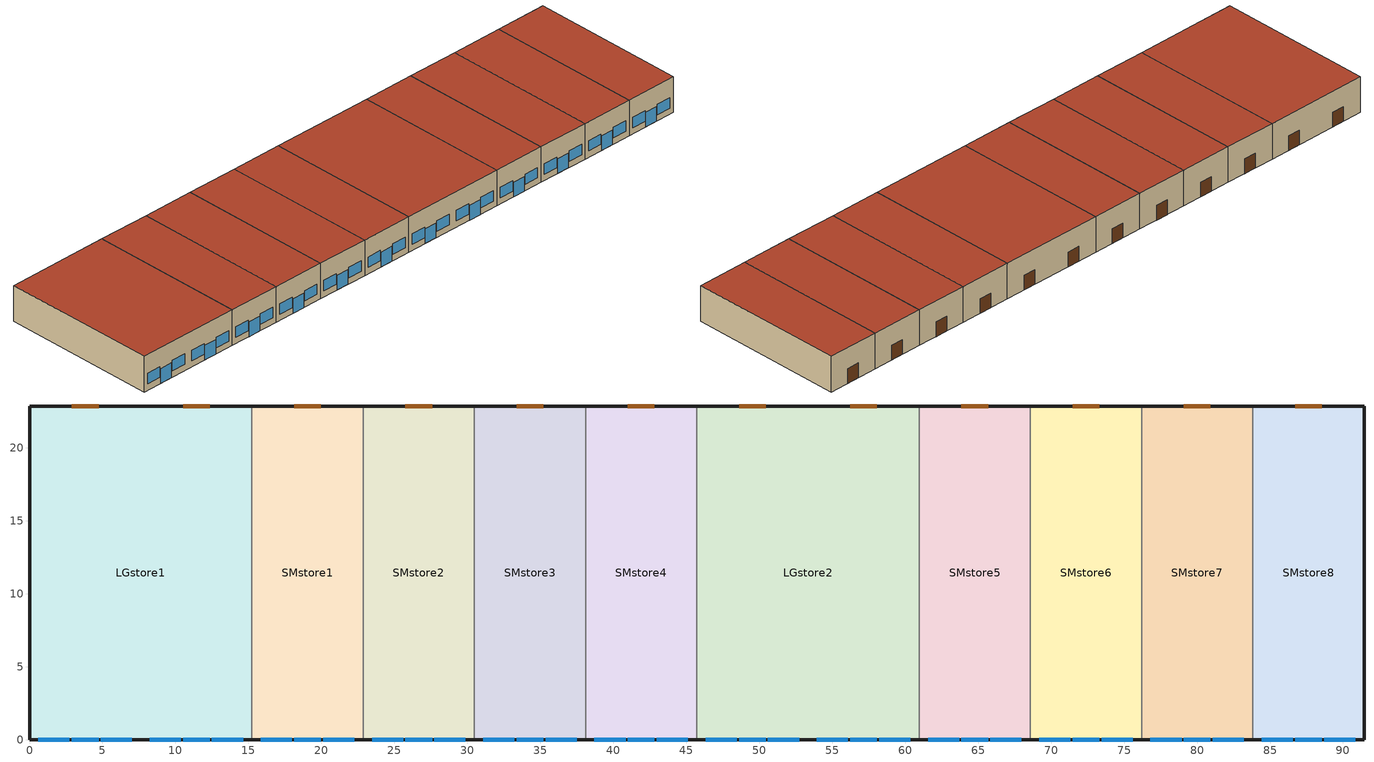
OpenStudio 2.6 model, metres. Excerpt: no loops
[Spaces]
SMstore2
 floor ground: 30.48,22.86 30.48,0 22.86,0 22.86,22.86 z0
 wall outside: 22.86,0 30.48,0 / 30.48,22.86 22.86,22.86 z0:5.18
 wall to SMstore3: 30.48,0 30.48,22.86 z0:5.18
 wall to SMstore1: 22.86,22.86 22.86,0 z0:5.18
 window: 23.47,0 25.6,0 / 27.74,0 29.87,0 z0.91:2.43; 25.76,0 27.58,0 z0:2.13
 door: 27.58,22.86 25.76,22.86 z0:2.13
 roof outside: 30.48,0 30.48,22.86 22.86,22.86 22.86,0 z5.18
SMstore7
 floor ground: 83.82,22.86 83.82,0 76.2,0 76.2,22.86 z0
 wall outside: 76.2,0 83.82,0 / 83.82,22.86 76.2,22.86 z0:5.18
 wall to SMstore6: 76.2,22.86 76.2,0 z0:5.18
 wall to SMstore8: 83.82,0 83.82,22.86 z0:5.18
 window: 81.08,0 83.21,0 / 76.81,0 78.94,0 z0.91:2.43; 79.1,0 80.92,0 z0:2.13
 door: 80.92,22.86 79.1,22.86 z0:2.13
 roof outside: 83.82,0 83.82,22.86 76.2,22.86 76.2,0 z5.18
SMstore3
 floor ground: 38.1,22.86 38.1,0 30.48,0 30.48,22.86 z0
 wall outside: 30.48,0 38.1,0 / 38.1,22.86 30.48,22.86 z0:5.18
 wall to SMstore4: 38.1,0 38.1,22.86 z0:5.18
 window: 31.09,0 33.22,0 / 35.36,0 37.49,0 z0.91:2.43; 33.38,0 35.2,0 z0:2.13
 door: 35.2,22.86 33.38,22.86 z0:2.13
 roof outside: 38.1,0 38.1,22.86 30.48,22.86 30.48,0 z5.18
SMstore1
 floor ground: 22.86,22.86 22.86,0 15.24,0 15.24,22.86 z0
 wall outside: 15.24,0 22.86,0 / 22.86,22.86 15.24,22.86 z0:5.18
 wall to LGstore1: 15.24,22.86 15.24,0 z0:5.18
 window: 15.85,0 17.98,0 / 20.12,0 22.25,0 z0.91:2.43; 18.14,0 19.97,0 z0:2.13
 door: 19.97,22.86 18.14,22.86 z0:2.13
 roof outside: 22.86,0 22.86,22.86 15.24,22.86 15.24,0 z5.18
LGstore2
 floor ground: 60.96,22.86 60.96,0 45.72,0 45.72,22.86 z0
 wall outside: 45.72,0 60.96,0 / 60.96,22.86 45.72,22.86 z0:5.18
 wall to SMstore5: 60.96,0 60.96,22.86 z0:5.18
 wall to SMstore4: 45.72,22.86 45.72,0 z0:5.18
 window: 48.62,0 50.44,0 / 56.24,0 58.06,0 z0:2.13; 46.33,0 48.46,0 / 58.22,0 60.35,0 / 53.95,0 56.08,0 / 50.6,0 52.73,0 z0.91:2.43
 door: 50.44,22.86 48.62,22.86 / 58.06,22.86 56.24,22.86 z0:2.13
 roof outside: 60.96,0 60.96,22.86 45.72,22.86 45.72,0 z5.18
SMstore8
 floor ground: 91.44,22.86 91.44,0 83.82,0 83.82,22.86 z0
 wall outside: 83.82,0 91.44,0 91.44,22.86 83.82,22.86 z0:5.18
 window: 86.72,0 88.54,0 z0:2.13; 84.43,0 86.56,0 / 88.7,0 90.83,0 z0.91:2.43
 door: 88.54,22.86 86.72,22.86 z0:2.13
 roof outside: 91.44,0 91.44,22.86 83.82,22.86 83.82,0 z5.18
SMstore5
 floor ground: 68.58,22.86 68.58,0 60.96,0 60.96,22.86 z0
 wall outside: 60.96,0 68.58,0 / 68.58,22.86 60.96,22.86 z0:5.18
 wall to SMstore6: 68.58,0 68.58,22.86 z0:5.18
 window: 61.57,0 63.7,0 / 65.84,0 67.97,0 z0.91:2.43; 63.86,0 65.68,0 z0:2.13
 door: 65.68,22.86 63.86,22.86 z0:2.13
 roof outside: 68.58,0 68.58,22.86 60.96,22.86 60.96,0 z5.18
SMstore4
 floor ground: 45.72,22.86 45.72,0 38.1,0 38.1,22.86 z0
 wall outside: 38.1,0 45.72,0 / 45.72,22.86 38.1,22.86 z0:5.18
 window: 41,0 42.82,0 z0:2.13; 38.71,0 40.84,0 / 42.98,0 45.11,0 z0.91:2.43
 door: 42.82,22.86 41,22.86 z0:2.13
 roof outside: 45.72,0 45.72,22.86 38.1,22.86 38.1,0 z5.18
SMstore6
 floor ground: 76.2,22.86 76.2,0 68.58,0 68.58,22.86 z0
 wall outside: 68.58,0 76.2,0 / 76.2,22.86 68.58,22.86 z0:5.18
 window: 73.46,0 75.59,0 / 69.19,0 71.32,0 z0.91:2.43; 71.48,0 73.3,0 z0:2.13
 door: 73.3,22.86 71.48,22.86 z0:2.13
 roof outside: 76.2,0 76.2,22.86 68.58,22.86 68.58,0 z5.18
LGstore1
 floor ground: 15.24,22.86 15.24,0 0,0 0,22.86 z0
 wall outside: 15.24,22.86 0,22.86 0,0 15.24,0 z0:5.18
 window: 8.23,0 10.36,0 / 0.61,0 2.74,0 / 4.88,0 7.01,0 / 12.5,0 14.63,0 z0.91:2.43; 10.52,0 12.35,0 / 2.9,0 4.73,0 z0:2.13
 door: 4.73,22.86 2.9,22.86 / 12.35,22.86 10.52,22.86 z0:2.13
 roof outside: 15.24,0 15.24,22.86 0,22.86 0,0 z5.18
[ClimateZones]
Climate Zone Institution Name 1=ASHRAE; Climate Zone Document Name 1=ANSI/ASHRAE Standard 169; Climate Zone Document Year 1=2006; Climate Zone Value 1=5A; Climate Zone Institution Name 2=CEC; Climate Zone Document Name 2=California Climate Zone Descriptions; Climate Zone Document Year 2=1995
[Building]
-RetailStripmall-ASHRAE 169-2006-5A created: 2018-07-10 14:14:17 -0400: Default Construction Set=90.1-2004 - StMall - ASHRAE 169-2006-5A; Standards Number of Stories=1; Standards Number of Above Ground Stories=1; Standards Building Type=RetailStripmall
[Site]
Chicago Ohare Intl Ap_IL_USA: Latitude {deg}=41.98; Longitude {deg}=-87.92; Time Zone {hr}=-6; Elevation {m}=201; Terrain=City
[Site:WaterMainsTemperature]
Calculation Method=Correlation; Annual Average Outdoor Air Temperature {C}=9.925; Maximum Difference In Monthly Average Outdoor Air Temperatures {deltaC}=28.7
[SizingPeriod:DesignDay] Barometric Pressure {Pa}=98934; Sky Clearness=0; Rain Indicator=0; Snow Indicator=0; Day of Month=21; Daylight Saving Time Indicator=0; Humidity Indicating Type=Wetbulb; Dry-Bulb Temperature Range Modifier Type=DefaultMultipliers
Name | Maximum Dry-Bulb Temperature {C} | Daily Dry-Bulb Temperature Range {deltaC} | Humidity Indicating Conditions at Maximum Dry-Bulb | Wind Speed {m/s} | Wind Direction {deg} | Month | Day Type | Solar Model Indicator | ASHRAE Taub | ASHRAE Taud
Chicago Ohare Intl Ap Ann Clg .4% Condns DB=>MWB | 33.3 | 10.5 | 23.7 | 5.2 | 230 | 7 | SummerDesignDay | ASHRAETau | 0.455 | 2.05
Chicago Ohare Intl Ap Ann Htg 99.6% Condns DB | -20 | 0 | -20 | 4.9 | 270 | 1 | WinterDesignDay | ASHRAEClearSky
[Site:GroundTemperature:BuildingSurface]
20.22, 20.19, 20.25, 20.4, 20.56, 22.91, 23.31, 23.37, 23.36, 21.02, 20.62, 20.37
[Material:NoMass] Thermal Absorptance=0.9; Solar Absorptance=0.7
Name | Roughness | Thermal Resistance {m2-K/W} | Visible Absorptance
CP02 CARPET PAD | VeryRough | 0.21648 | 0.8
Typical Insulation R-8.93 | Smooth | 1.57183 | 0.7
Typical Carpet Pad | Smooth | 0.21648 | 0.8
Typical Insulation R-9.73 | Smooth | 1.71283 | 0.7
Typical Insulation R-14.76 | Smooth | 2.59864 | 0.7
Typical Insulation R-0.58 | Smooth | 0.101875 | 0.7
Typical Insulation | Smooth | 0.0282222 | 0.7
[Material]
Name | Roughness | Thickness {m} | Conductivity {W/m-K} | Density {kg/m3} | Specific Heat {J/kg-K} | Thermal Absorptance | Solar Absorptance | Visible Absorptance
100mm Normalweight concrete floor | MediumSmooth | 0.1016 | 2.31 | 2322 | 832
G01 13mm gypsum board | Smooth | 0.0127 | 0.16 | 800 | 1090 | 0.9 | 0.7 | 0.5
4 in. Normalweight Concrete Floor | MediumRough | 0.1016 | 2.31 | 2322 | 832 | 0.9 | 0.7 | 0.7
25mm Stucco | Smooth | 0.0254 | 0.72 | 1856 | 840 | 0.9 | 0.7 | 0.7
5/8 in. Gypsum Board | MediumSmooth | 0.0159 | 0.16 | 800 | 1090 | 0.9 | 0.7 | 0.7
Roof Membrane | VeryRough | 0.0095 | 0.16 | 1121.29 | 1460 | 0.9 | 0.7 | 0.7
Metal Roof Surface; F08 Metal surface | Smooth | 0.0008 | 45.28 | 7824 | 500 | 0.9 | 0.7 | 0.7
6 in. Normalweight Concrete Floor | MediumRough | 0.1524 | 2.31 | 2322 | 832 | 0.9 | 0.7 | 0.7
8 in. Concrete Block Basement Wall | MediumRough | 0.2032 | 1.326 | 1842 | 912 | 0.9 | 0.7 | 0.7
G05 25mm wood | MediumSmooth | 0.0254 | 0.15 | 608 | 1630 | 0.9 | 0.5 | 0.5
Std Wood 6inch | MediumSmooth | 0.15 | 0.12 | 540 | 1210 | 0.9 | 0.7 | 0.7
[Construction]
Typical Insulated Exterior Mass Floor R-11.49: Typical Insulation R-8.93, 4 in. Normalweight Concrete Floor, Typical Carpet Pad
Typical Insulated Steel Framed Exterior Wall R-11.9: 25mm Stucco, 5/8 in. Gypsum Board, Typical Insulation R-9.73, 5/8 in. Gypsum Board
Typical IEAD Roof R-15.87: Roof Membrane, Typical Insulation R-14.76, Metal Roof Surface
Typical Interior Floor: 100mm Normalweight concrete floor, CP02 CARPET PAD
Typical Interior Wall: G01 13mm gypsum board, G01 13mm gypsum board
Typical Interior Ceiling: CP02 CARPET PAD, 100mm Normalweight concrete floor
Typical Insulated Carpeted 6in Slab Floor: 6 in. Normalweight Concrete Floor, Typical Carpet Pad
Typical Insulated Basement Mass Wall: 8 in. Concrete Block Basement Wall
U 0.57 SHGC 0.49 Dbl Blue 6mm/6mm Air: BLUE 6MM, AIR 6MM, CLEAR 6MM
Typical Insulated Metal Door R-1.43: F08 Metal surface, Typical Insulation R-0.58
U 1.22 SHGC 0.25 Sgl Elec Ref Colored 6mm: ECREF-1 COLORED 6MM
Typical Overhead Door: Typical Insulation
U 1.17 SHGC 0.49 Simple Glazing Skylight U-1.17 SHGC 0.0: U 1.17 SHGC 0.49 Simple Glazing U-1.17 SHGC 0.0
Typical Interior Window: Clear 3mm
Typical Interior Door; Typical Interior Partition: G05 25mm wood
InteriorFurnishings: Std Wood 6inch
[DefaultConstructionSet]
90.1-2004 - StMall - ASHRAE 169-2006-5A: Default Exterior Surface Constructions=Default Surface Constructions 1; Default Interior Surface Constructions=Default Surface Constructions 2; Default Ground Contact Surface Constructions=Default Surface Constructions 3; Default Exterior SubSurface Constructions=Default Sub Surface Constructions 1; Default Interior SubSurface Constructions=Default Sub Surface Constructions 2; Interior Partition Construction=Typical Interior Partition
[DefaultSurfaceConstructions]
Name | Floor Construction | Wall Construction | Roof Ceiling Construction
Default Surface Constructions 1 | Typical Insulated Exterior Mass Floor R-11.49 | Typical Insulated Steel Framed Exterior Wall R-11.9 | Typical IEAD Roof R-15.87
Default Surface Constructions 2 | Typical Interior Floor | Typical Interior Wall | Typical Interior Ceiling
Default Surface Constructions 3 | Typical Insulated Carpeted 6in Slab Floor | Typical Insulated Basement Mass Wall
[DefaultSubSurfaceConstructions]
Name | Fixed Window Construction | Operable Window Construction | Door Construction | Glass Door Construction | Overhead Door Construction | Skylight Construction | Tubular Daylight Dome Construction | Tubular Daylight Diffuser Construction
Default Sub Surface Constructions 1 | U 0.57 SHGC 0.49 Dbl Blue 6mm/6mm Air | U 0.57 SHGC 0.49 Dbl Blue 6mm/6mm Air | Typical Insulated Metal Door R-1.43 | U 1.22 SHGC 0.25 Sgl Elec Ref Colored 6mm | Typical Overhead Door | U 1.17 SHGC 0.49 Simple Glazing Skylight U-1.17 SHGC 0.0 | Typical Interior Window | Typical Interior Window
Default Sub Surface Constructions 2 | Typical Interior Window | Typical Interior Window | Typical Interior Door
[WindowMaterial:Glazing] Optical Data Type=SpectralAverage; Infrared Transmittance at Normal Incidence=0; Front Side Infrared Hemispherical Emissivity=0.84; Back Side Infrared Hemispherical Emissivity=0.84; Conductivity {W/m-K}=0.9; Dirt Correction Factor for Solar and Visible Transmittance=1; Solar Diffusing=No
Name | Thickness {m} | Solar Transmittance at Normal Incidence | Front Side Solar Reflectance at Normal Incidence | Back Side Solar Reflectance at Normal Incidence | Visible Transmittance at Normal Incidence | Front Side Visible Reflectance at Normal Incidence | Back Side Visible Reflectance at Normal Incidence
BLUE 6MM | 0.006 | 0.48 | 0.05 | 0.05 | 0.57 | 0.06 | 0.06
CLEAR 6MM | 0.006 | 0.775 | 0.071 | 0.071 | 0.881 | 0.08 | 0.08
ECREF-1 COLORED 6MM | 0.006 | 0.099 | 0.219 | 0.219 | 0.155 | 0.073 | 0.073
Clear 3mm | 0.003 | 0.837 | 0.075 | 0.075 | 0.898 | 0.081 | 0.081
[WindowMaterial:Gas]
AIR 6MM: Gas Type=Air; Thickness {m}=0.0063
[WindowMaterial:SimpleGlazingSystem]
U 1.17 SHGC 0.49 Simple Glazing U-1.17 SHGC 0.0: U-Factor {W/m2-K}=6.64357; Solar Heat Gain Coefficient=0.49; Visible Transmittance=0.38
[Space] Building Story=Building Story 1; Part of Total Floor Area=Yes
Name | Space Type | Thermal Zone
SMstore2 | StripMall Strip mall - type 2 | SMstore2 ZN
SMstore7 | StripMall Strip mall - type 3 | SMstore7 ZN
SMstore3 | StripMall Strip mall - type 2 | SMstore3 ZN
SMstore1 | StripMall Strip mall - type 1 | SMstore1 ZN
LGstore2 | StripMall Strip mall - type 3 | LGstore2 ZN
SMstore5 | StripMall Strip mall - type 3 | SMstore5 ZN
LGstore1 | StripMall Strip mall - type 1 | LGstore1 ZN
SMstore8 | StripMall Strip mall - type 3 | SMstore8 ZN
SMstore4 | StripMall Strip mall - type 2 | SMstore4 ZN
SMstore6 | StripMall Strip mall - type 3 | SMstore6 ZN
[BuildingStory]
Building Story 1: Nominal Z Coordinate {m}=0
[SpaceType] Standards Building Type=StripMall
Name | Default Schedule Set | Design Specification Outdoor Air Object | Standards Space Type
StripMall Strip mall - type 1 | StripMall Strip mall - type 1 Schedule Set | StripMall Strip mall - type 1 Ventilation | Strip mall - type 1
StripMall Strip mall - type 2 | StripMall Strip mall - type 2 Schedule Set | StripMall Strip mall - type 2 Ventilation | Strip mall - type 2
StripMall Strip mall - type 3 | StripMall Strip mall - type 3 Schedule Set | StripMall Strip mall - type 3 Ventilation | Strip mall - type 3
[People:Definition] Number of People Calculation Method=People/Area; People per Space Floor Area {person/m2}=0.0861113; Fraction Radiant=0.3
StripMall Strip mall - type 1 People Definition; StripMall Strip mall - type 2 People Definition; StripMall Strip mall - type 3 People Definition
[People] Work Efficiency Schedule=Work Efficiency Schedule; Clothing Insulation Schedule=Clothing Schedule; Air Velocity Schedule=Air Velocity Schedule; Multiplier=1
Name | People Definition | Space or SpaceType
StripMall Strip mall - type 1 People | StripMall Strip mall - type 1 People Definition | StripMall Strip mall - type 1
StripMall Strip mall - type 2 People | StripMall Strip mall - type 2 People Definition | StripMall Strip mall - type 2
StripMall Strip mall - type 3 People | StripMall Strip mall - type 3 People Definition | StripMall Strip mall - type 3
[Lights:Definition] Design Level Calculation Method=Watts/Area; Fraction Radiant=0.7; Fraction Visible=0.2
Name | Watts per Space Floor Area {W/m2} | Return Air Fraction
StripMall Strip mall - type 1 Lights Definition; StripMall Strip mall - type 2 Lights Definition; StripMall Strip mall - type 3 Lights Definition | 16.1459
StripMall Strip mall - type 1 Additional Lights Definition | 10.2257 | 0
StripMall Strip mall - type 2 Additional Lights Definition | 4.03647 | 0
[Lights] Fraction Replaceable=1
Name | Lights Definition | Space or SpaceType
StripMall Strip mall - type 1 Lights | StripMall Strip mall - type 1 Lights Definition | StripMall Strip mall - type 1
StripMall Strip mall - type 1 Additional Lights | StripMall Strip mall - type 1 Additional Lights Definition | StripMall Strip mall - type 1
StripMall Strip mall - type 2 Lights | StripMall Strip mall - type 2 Lights Definition | StripMall Strip mall - type 2
StripMall Strip mall - type 2 Additional Lights | StripMall Strip mall - type 2 Additional Lights Definition | StripMall Strip mall - type 2
StripMall Strip mall - type 3 Lights | StripMall Strip mall - type 3 Lights Definition | StripMall Strip mall - type 3
[ElectricEquipment:Definition] Design Level Calculation Method=Watts/Area; Watts per Space Floor Area {W/m2}=4.30556; Fraction Radiant=0.5
StripMall Strip mall - type 1 Elec Equip Definition; StripMall Strip mall - type 2 Elec Equip Definition; StripMall Strip mall - type 3 Elec Equip Definition
[ElectricEquipment]
Name | Electric Equipment Definition | Space or SpaceType
StripMall Strip mall - type 1 Elec Equip | StripMall Strip mall - type 1 Elec Equip Definition | StripMall Strip mall - type 1
StripMall Strip mall - type 2 Elec Equip | StripMall Strip mall - type 2 Elec Equip Definition | StripMall Strip mall - type 2
StripMall Strip mall - type 3 Elec Equip | StripMall Strip mall - type 3 Elec Equip Definition | StripMall Strip mall - type 3
[DesignSpecification:OutdoorAir] Outdoor Air Method=Sum; Outdoor Air Flow per Person {m3/s-person}=0; Outdoor Air Flow per Floor Area {m3/s-m2}=0.001524; Outdoor Air Flow Rate {m3/s}=0; Outdoor Air Flow Air Changes per Hour {1/hr}=0
StripMall Strip mall - type 1 Ventilation; StripMall Strip mall - type 2 Ventilation; StripMall Strip mall - type 3 Ventilation
[DefaultScheduleSet] People Activity Level Schedule=HotelSmall Activity_Sch
Name | Number of People Schedule | Lighting Schedule | Electric Equipment Schedule | Infiltration Schedule
StripMall Strip mall - type 1 Schedule Set | RetailStripmall Type1_OCC_SCH | RetailStripmall Type1_LIGHT_SCH | RetailStripmall Type1_EQUIP_SCH | RetailStripmall Type1_Infil_SCH
StripMall Strip mall - type 2 Schedule Set | RetailStripmall Type2_OCC_SCH | RetailStripmall Type2_LIGHT_SCH | RetailStripmall Type2_EQUIP_SCH | RetailStripmall Type2_Infil_SCH
StripMall Strip mall - type 3 Schedule Set | RetailStripmall Type3_OCC_SCH | RetailStripmall Type3_LIGHT_SCH | RetailStripmall Type3_EQUIP_SCH | RetailStripmall Type3_Infil_SCH
[ThermostatSetpoint:DualSetpoint]
Name | Heating Setpoint Temperature Schedule | Cooling Setpoint Temperature Schedule
StripMall Strip mall - type 1 Thermostat 1; StripMall Strip mall - type 1 Thermostat 2 | RetailStripmall Type1_HTGSETP_SCH_NO_OPTIMUM | RetailStripmall Type1_CLGSETP_SCH_NO_SETBACK
StripMall Strip mall - type 3 Thermostat 1; StripMall Strip mall - type 3 Thermostat 2; StripMall Strip mall - type 3 Thermostat 3; StripMall Strip mall - type 3 Thermostat 4; StripMall Strip mall - type 3 Thermostat 5 | RetailStripmall Type3_HTGSETP_SCH_NO_OPTIMUM | RetailStripmall Type3_CLGSETP_SCH_NO_SETBACK
StripMall Strip mall - type 2 Thermostat 1; StripMall Strip mall - type 2 Thermostat 2; StripMall Strip mall - type 2 Thermostat 3 | RetailStripmall Type2_HTGSETP_SCH_NO_OPTIMUM | RetailStripmall Type2_CLGSETP_SCH_NO_SETBACK
[SpaceInfiltration:DesignFlowRate]
Name | Space or SpaceType | Schedule | Design Flow Rate Calculation Method | Flow per Exterior Surface Area {m3/s-m2} | Constant Term Coefficient | Temperature Term Coefficient | Velocity Term Coefficient | Velocity Squared Term Coefficient | Design Flow Rate {m3/s}
LGstore1 Infiltration | LGstore1 | RetailStripmall Type1_Infil_SCH | Flow/ExteriorArea | 0.000453463 | 0 | 0 | 0.224 | 0
LGstore2 Infiltration | LGstore2 | RetailStripmall Type3_Infil_SCH | Flow/ExteriorArea | 0.000319729 | 0 | 0 | 0.224 | 0
SMstore1 Infiltration | SMstore1 | RetailStripmall Type1_Infil_SCH | Flow/ExteriorArea | 0.000319729 | 0 | 0 | 0.224 | 0
SMstore2 Infiltration | SMstore2 | RetailStripmall Type2_Infil_SCH | Flow/ExteriorArea | 0.000319729 | 0 | 0 | 0.224 | 0
SMstore3 Infiltration | SMstore3 | RetailStripmall Type2_Infil_SCH | Flow/ExteriorArea | 0.000319729 | 0 | 0 | 0.224 | 0
SMstore4 Infiltration | SMstore4 | RetailStripmall Type2_Infil_SCH | Flow/ExteriorArea | 0.000319729 | 0 | 0 | 0.224 | 0
SMstore5 Infiltration | SMstore5 | RetailStripmall Type3_Infil_SCH | Flow/ExteriorArea | 0.000319729 | 0 | 0 | 0.224 | 0
SMstore6 Infiltration | SMstore6 | RetailStripmall Type3_Infil_SCH | Flow/ExteriorArea | 0.000319729 | 0 | 0 | 0.224 | 0
SMstore7 Infiltration | SMstore7 | RetailStripmall Type3_Infil_SCH | Flow/ExteriorArea | 0.000319729 | 0 | 0 | 0.224 | 0
SMstore8 Infiltration | SMstore8 | RetailStripmall Type3_Infil_SCH | Flow/ExteriorArea | 0.000544576 | 0 | 0 | 0.224 | 0
LGstore1 Door Open Infiltration | LGstore1 | RetailStripmall INFIL_Door_Opening_SCH | Flow/Space |  |  |  |  |  | 0.388884
LGstore2 Door Open Infiltration | LGstore2 | RetailStripmall INFIL_Door_Opening_SCH | Flow/Space |  |  |  |  |  | 0.388884
SMstore1 Door Open Infiltration | SMstore1 | RetailStripmall INFIL_Door_Opening_SCH | Flow/Space |  |  |  |  |  | 0.222287
SMstore2 Door Open Infiltration | SMstore2 | RetailStripmall INFIL_Door_Opening_SCH | Flow/Space |  |  |  |  |  | 0.222287
SMstore3 Door Open Infiltration | SMstore3 | RetailStripmall INFIL_Door_Opening_SCH | Flow/Space |  |  |  |  |  | 0.222287
SMstore4 Door Open Infiltration | SMstore4 | RetailStripmall INFIL_Door_Opening_SCH | Flow/Space |  |  |  |  |  | 0.222287
SMstore5 Door Open Infiltration | SMstore5 | RetailStripmall INFIL_Door_Opening_SCH | Flow/Space |  |  |  |  |  | 0.222287
SMstore6 Door Open Infiltration | SMstore6 | RetailStripmall INFIL_Door_Opening_SCH | Flow/Space |  |  |  |  |  | 0.222287
SMstore7 Door Open Infiltration | SMstore7 | RetailStripmall INFIL_Door_Opening_SCH | Flow/Space |  |  |  |  |  | 0.222287
SMstore8 Door Open Infiltration | SMstore8 | RetailStripmall INFIL_Door_Opening_SCH | Flow/Space |  |  |  |  |  | 0.222287
[InternalMass:Definition]
Internal Mass Definition 1: Construction=InteriorFurnishings; Design Level Calculation Method=SurfaceArea/Area; Surface Area per Space Floor Area=2
[InternalMass] Internal Mass Definition=Internal Mass Definition 1; Multiplier=1
Name | Space or SpaceType
LGstore1 Mass | LGstore1
SMstore1 Mass | SMstore1
SMstore2 Mass | SMstore2
SMstore3 Mass | SMstore3
SMstore4 Mass | SMstore4
LGstore2 Mass | LGstore2
SMstore5 Mass | SMstore5
SMstore6 Mass | SMstore6
SMstore7 Mass | SMstore7
SMstore8 Mass | SMstore8
[ThermalZone] Use Ideal Air Loads=No
Name | Thermostat
LGstore1 ZN | StripMall Strip mall - type 1 Thermostat 1
LGstore2 ZN | StripMall Strip mall - type 3 Thermostat 1
SMstore1 ZN | StripMall Strip mall - type 1 Thermostat 2
SMstore2 ZN | StripMall Strip mall - type 2 Thermostat 1
SMstore3 ZN | StripMall Strip mall - type 2 Thermostat 2
SMstore4 ZN | StripMall Strip mall - type 2 Thermostat 3
SMstore5 ZN | StripMall Strip mall - type 3 Thermostat 2
SMstore6 ZN | StripMall Strip mall - type 3 Thermostat 3
SMstore7 ZN | StripMall Strip mall - type 3 Thermostat 4
SMstore8 ZN | StripMall Strip mall - type 3 Thermostat 5
[AvailabilityManager:NightCycle] Control Type=CycleOnAny; Thermostat Tolerance {deltaC}=1; Cycling Run Time {s}=3600
Availability Manager Night Cycle 1; Availability Manager Night Cycle 2; Availability Manager Night Cycle 3; Availability Manager Night Cycle 4; Availability Manager Night Cycle 5; Availability Manager Night Cycle 6; Availability Manager Night Cycle 7; Availability Manager Night Cycle 8; Availability Manager Night Cycle 9; Availability Manager Night Cycle 10
[Exterior:Lights:Definition]
NonDimming Exterior Lights Def: Design Level {W}=9153
[Exterior:Lights]
NonDimming Exterior Lights Def: Exterior Lights Definition=NonDimming Exterior Lights Def; Schedule=RetailStripmall Exterior_Lgt_ALWAYS_ON; Control Option=AstronomicalClock
[EnergyManagementSystem:Program]
Resize_PSZ_To_Match_Product_Availability: SET argMainVdot = LGstore1_ZN_PSZ_AC_1_CalcMainSupVdot; RUN Select_Discrete_Nominal_Air_Flow; SET LGstore1_ZN_PSZ_AC_1MainSupVdotSet = argDiscreteMainVdot; SET argMainVdot = SMstore1_ZN_PSZ_AC_2_CalcMainSupVdot; RUN Select_Discrete_Nominal_Air_Flow; SET SMstore1_ZN_PSZ_AC_2MainSupVdotSet = argDiscreteMainVdot; SET argMainVdot = SMstore6_ZN_PSZ_AC_8_CalcMainSupVdot; RUN Select_Discrete_Nominal_Air_Flow; SET SMstore6_ZN_PSZ_AC_8MainSupVdotSet = argDiscreteMainVdot; SET argMainVdot = SMstore3_ZN_PSZ_AC_4_CalcMainSupVdot; RUN Select_Discrete_Nominal_Air_Flow; SET SMstore3_ZN_PSZ_AC_4MainSupVdotSet = argDiscreteMainVdot; SET argMainVdot = SMstore2_ZN_PSZ_AC_3_CalcMainSupVdot; RUN Select_Discrete_Nominal_Air_Flow; SET SMstore2_ZN_PSZ_AC_3MainSupVdotSet = argDiscreteMainVdot; SET argMainVdot = SMstore7_ZN_PSZ_AC_9_CalcMainSupVdot; RUN Select_Discrete_Nominal_Air_Flow; SET SMstore7_ZN_PSZ_AC_9MainSupVdotSet = argDiscreteMainVdot; SET argMainVdot = LGstore2_ZN_PSZ_AC_6_CalcMainSupVdot; RUN Select_Discrete_Nominal_Air_Flow; SET LGstore2_ZN_PSZ_AC_6MainSupVdotSet = argDiscreteMainVdot; SET argMainVdot = SMstore4_ZN_PSZ_AC_5_CalcMainSupVdot; RUN Select_Discrete_Nominal_Air_Flow; SET SMstore4_ZN_PSZ_AC_5MainSupVdotSet = argDiscreteMainVdot; SET argMainVdot = SMstore5_ZN_PSZ_AC_7_CalcMainSupVdot; RUN Select_Discrete_Nominal_Air_Flow; SET SMstore5_ZN_PSZ_AC_7MainSupVdotSet = argDiscreteMainVdot; SET argMainVdot = SMstore8_ZN_PSZ_AC_10_CalcMainSupVdot; RUN Select_Discrete_Nominal_Air_Flow; SET SMstore8_ZN_PSZ_AC_10MainSupVdotSet = argDiscreteMainVdot
[EnergyManagementSystem:ProgramCallingManager]
Apply Discrete Package Sizes to Air System Sizing: EndOfSystemSizing; Resize_PSZ_To_Match_Product_Availability
[EnergyManagementSystem:Subroutine]
Select_Discrete_Nominal_Air_Flow: IF (argMainVdot <= 0.56628); SET argDiscreteMainVdot = 0.56628; ELSEIF (argMainVdot > 0.56628) && (argMainVdot <= 0.75504); SET argDiscreteMainVdot = 0.75504; ELSEIF (argMainVdot > 0.75504) && (argMainVdot <= 0.9438 ); SET argDiscreteMainVdot = 0.9438; ELSEIF (argMainVdot > 0.9438) && (argMainVdot <= 1.13256 ); SET argDiscreteMainVdot = 1.13256; ELSEIF (argMainVdot > 1.13256) && (argMainVdot <= 1.4157 ); SET argDiscreteMainVdot = 1.4157; ELSEIF (argMainVdot > 1.4157) && (argMainVdot <= 1.60446 ); SET argDiscreteMainVdot = 1.60446; ELSEIF (argMainVdot > 1.60446) && (argMainVdot <= 10.8879 ); SET argDiscreteMainVdot = 1.8879; ELSEIF (argMainVdot > 1.8879); SET dummy = @SevereWarnEP 666.0; ENDIF
[Schedule:Ruleset]
Name | Default Day Schedule | Summer Design Day Schedule | Winter Design Day Schedule
Clothing Schedule | Clothing Schedule Default Winter Clothes
Air Velocity Schedule | Air Velocity Schedule Default
Work Efficiency Schedule | Work Efficiency Schedule Default
RetailStripmall Type1_OCC_SCH | RetailStripmall Type1_OCC_SCH Default | RetailStripmall Type1_OCC_SCH Summer Design Day | RetailStripmall Type1_OCC_SCH Winter Design Day
HotelSmall Activity_Sch | HotelSmall Activity_Sch Default | HotelSmall Activity_Sch Summer Design Day | HotelSmall Activity_Sch Winter Design Day
RetailStripmall Type1_LIGHT_SCH | RetailStripmall Type1_LIGHT_SCH Default | RetailStripmall Type1_LIGHT_SCH Summer Design Day | RetailStripmall Type1_LIGHT_SCH Winter Design Day
RetailStripmall Type1_EQUIP_SCH | RetailStripmall Type1_EQUIP_SCH Default | RetailStripmall Type1_EQUIP_SCH Summer Design Day | RetailStripmall Type1_EQUIP_SCH Winter Design Day
RetailStripmall Type1_Infil_SCH | RetailStripmall Type1_Infil_SCH Default | RetailStripmall Type1_Infil_SCH Summer Design Day | RetailStripmall Type1_Infil_SCH Winter Design Day
RetailStripmall Type1_HTGSETP_SCH_NO_OPTIMUM | RetailStripmall Type1_HTGSETP_SCH_NO_OPTIMUM Default | RetailStripmall Type1_HTGSETP_SCH_NO_OPTIMUM Summer Design Day | RetailStripmall Type1_HTGSETP_SCH_NO_OPTIMUM Winter Design Day
RetailStripmall Type1_CLGSETP_SCH_NO_SETBACK | RetailStripmall Type1_CLGSETP_SCH_NO_SETBACK Default | RetailStripmall Type1_CLGSETP_SCH_NO_SETBACK Summer Design Day | RetailStripmall Type1_CLGSETP_SCH_NO_SETBACK Winter Design Day
RetailStripmall Type2_OCC_SCH | RetailStripmall Type2_OCC_SCH Default | RetailStripmall Type2_OCC_SCH Summer Design Day | RetailStripmall Type2_OCC_SCH Winter Design Day
RetailStripmall Type2_LIGHT_SCH | RetailStripmall Type2_LIGHT_SCH Default | RetailStripmall Type2_LIGHT_SCH Summer Design Day | RetailStripmall Type2_LIGHT_SCH Winter Design Day
RetailStripmall Type2_EQUIP_SCH | RetailStripmall Type2_EQUIP_SCH Default | RetailStripmall Type2_EQUIP_SCH Summer Design Day | RetailStripmall Type2_EQUIP_SCH Winter Design Day
RetailStripmall Type2_Infil_SCH | RetailStripmall Type2_Infil_SCH Default | RetailStripmall Type2_Infil_SCH Summer Design Day | RetailStripmall Type2_Infil_SCH Winter Design Day
RetailStripmall Type2_HTGSETP_SCH_NO_OPTIMUM | RetailStripmall Type2_HTGSETP_SCH_NO_OPTIMUM Default | RetailStripmall Type2_HTGSETP_SCH_NO_OPTIMUM Summer Design Day | RetailStripmall Type2_HTGSETP_SCH_NO_OPTIMUM Winter Design Day
RetailStripmall Type2_CLGSETP_SCH_NO_SETBACK | RetailStripmall Type2_CLGSETP_SCH_NO_SETBACK Default | RetailStripmall Type2_CLGSETP_SCH_NO_SETBACK Summer Design Day | RetailStripmall Type2_CLGSETP_SCH_NO_SETBACK Winter Design Day
RetailStripmall Type3_OCC_SCH | RetailStripmall Type3_OCC_SCH Default | RetailStripmall Type3_OCC_SCH Summer Design Day | RetailStripmall Type3_OCC_SCH Winter Design Day
RetailStripmall Type3_LIGHT_SCH | RetailStripmall Type3_LIGHT_SCH Default | RetailStripmall Type3_LIGHT_SCH Summer Design Day | RetailStripmall Type3_LIGHT_SCH Winter Design Day
RetailStripmall Type3_EQUIP_SCH | RetailStripmall Type3_EQUIP_SCH Default | RetailStripmall Type3_EQUIP_SCH Summer Design Day | RetailStripmall Type3_EQUIP_SCH Winter Design Day
RetailStripmall Type3_Infil_SCH | RetailStripmall Type3_Infil_SCH Default | RetailStripmall Type3_Infil_SCH Summer Design Day | RetailStripmall Type3_Infil_SCH Winter Design Day
RetailStripmall Type3_HTGSETP_SCH_NO_OPTIMUM | RetailStripmall Type3_HTGSETP_SCH_NO_OPTIMUM Default | RetailStripmall Type3_HTGSETP_SCH_NO_OPTIMUM Summer Design Day | RetailStripmall Type3_HTGSETP_SCH_NO_OPTIMUM Winter Design Day
RetailStripmall Type3_CLGSETP_SCH_NO_SETBACK | RetailStripmall Type3_CLGSETP_SCH_NO_SETBACK Default | RetailStripmall Type3_CLGSETP_SCH_NO_SETBACK Summer Design Day | RetailStripmall Type3_CLGSETP_SCH_NO_SETBACK Winter Design Day
RetailStripmall INFIL_Door_Opening_SCH | RetailStripmall INFIL_Door_Opening_SCH Default | RetailStripmall INFIL_Door_Opening_SCH Summer Design Day | RetailStripmall INFIL_Door_Opening_SCH Winter Design Day
RetailStripmall Exterior_Lgt_ALWAYS_ON | RetailStripmall Exterior_Lgt_ALWAYS_ON Default | RetailStripmall Exterior_Lgt_ALWAYS_ON Summer Design Day | RetailStripmall Exterior_Lgt_ALWAYS_ON Winter Design Day
[Schedule:Day]
Clothing Schedule Default Winter Clothes; RetailStripmall Type1_OCC_SCH Summer Design Day; RetailStripmall Type1_LIGHT_SCH Summer Design Day; RetailStripmall Type1_EQUIP_SCH Summer Design Day; RetailStripmall Type2_OCC_SCH Summer Design Day; RetailStripmall Type2_LIGHT_SCH Summer Design Day; RetailStripmall Type2_EQUIP_SCH Summer Design Day; RetailStripmall Type3_OCC_SCH Summer Design Day; RetailStripmall Type3_LIGHT_SCH Summer Design Day; RetailStripmall Type3_EQUIP_SCH Summer Design Day; RetailStripmall Exterior_Lgt_ALWAYS_ON Default; RetailStripmall Exterior_Lgt_ALWAYS_ON Winter Design Day; RetailStripmall Exterior_Lgt_ALWAYS_ON Summer Design Day: 24, 0, 1
Clothing Schedule Summer Clothes: 24, 0, 0.5
Air Velocity Schedule Default: 24, 0, 0.2
Work Efficiency Schedule Default; RetailStripmall Type1_OCC_SCH Winter Design Day; RetailStripmall Type1_LIGHT_SCH Winter Design Day; RetailStripmall Type1_EQUIP_SCH Winter Design Day; RetailStripmall Type2_OCC_SCH Winter Design Day; RetailStripmall Type2_LIGHT_SCH Winter Design Day; RetailStripmall Type2_EQUIP_SCH Winter Design Day; RetailStripmall Type3_OCC_SCH Winter Design Day; RetailStripmall Type3_LIGHT_SCH Winter Design Day; RetailStripmall Type3_EQUIP_SCH Winter Design Day: 24, 0, 0
RetailStripmall Type1_OCC_SCH Default: 8, 0, 0, 10, 0, 0.05, 11, 0, 0.1, 12, 0, 0.2, 13, 0, 0.4, 14, 0, 0.6, 16, 0, 0.4, 17, 0, 0.3, 19, 0, 0.6, 21, 0, 0.4, 22, 0, 0.3, 23, 0, 0.2, 24, 0, 0.05
RetailStripmall Type1_OCC_SCH Mon|Tue|Wed|Thu Day: 8, 0, 0, 10, 0, 0.05, 12, 0, 0.1, 13, 0, 0.2, 15, 0, 0.4, 17, 0, 0.25, 20, 0, 0.5, 23, 0, 0.3, 24, 0, 0.05
RetailStripmall Type1_OCC_SCH Sat|Fri Day: 1, 0, 0.05, 9, 0, 0, 10, 0, 0.05, 12, 0, 0.1, 13, 0, 0.2, 14, 0, 0.6, 15, 0, 0.4, 17, 0, 0.25, 20, 0, 0.5, 23, 0, 0.3, 24, 0, 0.2
HotelSmall Activity_Sch Default; HotelSmall Activity_Sch Winter Design Day; HotelSmall Activity_Sch Summer Design Day: 24, 0, 132
RetailStripmall Type1_LIGHT_SCH Default; RetailStripmall Type1_LIGHT_SCH Default|Mon|Tue|Wed|Thu Day: 9, 0, 0.05, 10, 0, 0.5, 23, 0, 0.95, 24, 0, 0.5
RetailStripmall Type1_LIGHT_SCH Sat|Fri Day: 1, 0, 0.5, 9, 0, 0.05, 10, 0, 0.5, 24, 0, 0.95
RetailStripmall Type1_EQUIP_SCH Default; RetailStripmall Type1_EQUIP_SCH Default|Mon|Tue|Wed|Thu Day: 9, 0, 0.05, 10, 0, 0.5, 23, 0, 0.9, 24, 0, 0.5
RetailStripmall Type1_EQUIP_SCH Sat|Fri Day: 1, 0, 0.5, 9, 0, 0.05, 10, 0, 0.5, 24, 0, 0.9
RetailStripmall Type1_Infil_SCH Default; RetailStripmall Type1_Infil_SCH Summer Design Day; RetailStripmall Type1_Infil_SCH Default|SmrDsn|Mon|Tue|Wed|Thu Day: 8, 0, 1, 24, 0, 0.25
RetailStripmall Type1_Infil_SCH Winter Design Day; RetailStripmall Type1_Infil_SCH WntrDsn|Sat|Fri Day: 1, 0, 0.25, 8, 0, 1, 24, 0, 0.25
RetailStripmall Type1_HTGSETP_SCH_NO_OPTIMUM Default; RetailStripmall Type1_HTGSETP_SCH_NO_OPTIMUM Default|Sat|Fri Day: 8, 0, 15.56, 24, 0, 21.11
RetailStripmall Type1_HTGSETP_SCH_NO_OPTIMUM Mon|Tue|Wed|Thu Day: 1, 0, 21.11, 8, 0, 15.56, 24, 0, 21.11
RetailStripmall Type1_HTGSETP_SCH_NO_OPTIMUM Summer Design Day; RetailStripmall Type2_HTGSETP_SCH_NO_OPTIMUM Summer Design Day; RetailStripmall Type3_HTGSETP_SCH_NO_OPTIMUM Summer Design Day: 24, 0, 15.56
RetailStripmall Type1_HTGSETP_SCH_NO_OPTIMUM Winter Design Day: 1, 0, 21.11, 8, 0, 15.56, 9, 0, 18.33, 24, 0, 21.11
RetailStripmall Type1_CLGSETP_SCH_NO_SETBACK Default; RetailStripmall Type1_CLGSETP_SCH_NO_SETBACK Default|Sat|Fri|Mon|Tue|Wed|Thu Day; RetailStripmall Type2_CLGSETP_SCH_NO_SETBACK Default; RetailStripmall Type2_CLGSETP_SCH_NO_SETBACK Default|Sat|Wkdy Day; RetailStripmall Type3_CLGSETP_SCH_NO_SETBACK Default; RetailStripmall Type3_CLGSETP_SCH_NO_SETBACK Default|Sat|Wkdy Day: 24, 0, 23.89
RetailStripmall Type1_CLGSETP_SCH_NO_SETBACK Summer Design Day: 8, 0, 29.44, 9, 0, 26.67, 24, 0, 23.89
RetailStripmall Type1_CLGSETP_SCH_NO_SETBACK Winter Design Day; RetailStripmall Type2_CLGSETP_SCH_NO_SETBACK Winter Design Day; RetailStripmall Type3_CLGSETP_SCH_NO_SETBACK Winter Design Day: 24, 0, 29.44
RetailStripmall Type2_OCC_SCH Default: 9, 0, 0, 10, 0, 0.05, 11, 0, 0.1, 12, 0, 0.2, 14, 0, 0.4, 15, 0, 0.3, 16, 0, 0.2, 17, 0, 0.1, 18, 0, 0.05, 24, 0, 0
RetailStripmall Type2_OCC_SCH Sat Day: 8, 0, 0, 9, 0, 0.05, 11, 0, 0.1, 12, 0, 0.2, 13, 0, 0.4, 14, 0, 0.6, 15, 0, 0.4, 18, 0, 0.3, 19, 0, 0.05, 24, 0, 0
RetailStripmall Type2_OCC_SCH Wkdy Day: 8, 0, 0, 9, 0, 0.05, 12, 0, 0.1, 13, 0, 0.2, 14, 0, 0.4, 15, 0, 0.3, 17, 0, 0.2, 19, 0, 0.5, 20, 0, 0.2, 21, 0, 0.05, 24, 0, 0
RetailStripmall Type2_LIGHT_SCH Default: 9, 0, 0.05, 10, 0, 0.5, 17, 0, 0.95, 18, 0, 0.5, 24, 0, 0.05
RetailStripmall Type2_LIGHT_SCH Sat Day: 8, 0, 0.05, 9, 0, 0.5, 18, 0, 0.95, 19, 0, 0.5, 24, 0, 0.05
RetailStripmall Type2_LIGHT_SCH Wkdy Day: 8, 0, 0.05, 9, 0, 0.5, 20, 0, 0.95, 21, 0, 0.5, 24, 0, 0.05
RetailStripmall Type2_EQUIP_SCH Default: 9, 0, 0.05, 10, 0, 0.5, 17, 0, 0.9, 18, 0, 0.5, 24, 0, 0.05
RetailStripmall Type2_EQUIP_SCH Sat Day: 8, 0, 0.05, 9, 0, 0.5, 18, 0, 0.9, 19, 0, 0.5, 24, 0, 0.05
RetailStripmall Type2_EQUIP_SCH Wkdy Day: 8, 0, 0.05, 9, 0, 0.5, 20, 0, 0.9, 21, 0, 0.5, 24, 0, 0.05
RetailStripmall Type2_Infil_SCH Default: 8, 0, 1, 18, 0, 0.25, 24, 0, 1
RetailStripmall Type2_Infil_SCH Summer Design Day; RetailStripmall Type2_Infil_SCH SmrDsn|Wkdy Day: 7, 0, 1, 21, 0, 0.25, 24, 0, 1
RetailStripmall Type2_Infil_SCH Winter Design Day; RetailStripmall Type2_Infil_SCH WntrDsn|Sat Day: 7, 0, 1, 19, 0, 0.25, 24, 0, 1
RetailStripmall Type2_HTGSETP_SCH_NO_OPTIMUM Default: 8, 0, 15.56, 18, 0, 21.11, 24, 0, 15.56
RetailStripmall Type2_HTGSETP_SCH_NO_OPTIMUM Sat Day: 7, 0, 15.56, 19, 0, 21.11, 24, 0, 15.56
RetailStripmall Type2_HTGSETP_SCH_NO_OPTIMUM Wkdy Day: 7, 0, 15.56, 21, 0, 21.11, 24, 0, 15.56
RetailStripmall Type2_HTGSETP_SCH_NO_OPTIMUM Winter Design Day: 7, 0, 15.56, 8, 0, 18.33, 21, 0, 21.11, 24, 0, 15.56
RetailStripmall Type2_CLGSETP_SCH_NO_SETBACK Summer Design Day: 7, 0, 29.44, 8, 0, 26.67, 20, 0, 23.89, 24, 0, 29.44
RetailStripmall Type3_OCC_SCH Default: 10, 0, 0, 12, 0, 0.11, 13, 0, 0.43, 14, 0, 0.46, 15, 0, 0.5, 16, 0, 0.69, 17, 0, 0.34, 18, 0, 0.11, 24, 0, 0
RetailStripmall Type3_OCC_SCH Sat Day: 9, 0, 0, 11, 0, 0.11, 12, 0, 0.58, 13, 0, 0.71, 14, 0, 0.74, 15, 0, 0.77, 16, 0, 0.8, 17, 0, 0.74, 18, 0, 0.54, 19, 0, 0.11, 24, 0, 0
RetailStripmall Type3_OCC_SCH Wkdy Day: 9, 0, 0, 11, 0, 0.11, 12, 0, 0.43, 13, 0, 0.46, 14, 0, 0.71, 15, 0, 0.5, 16, 0, 0.69, 17, 0, 0.54, 18, 0, 0.71, 19, 0, 0.34, 20, 0, 0.26, 21, 0, 0.11, 24, 0, 0
RetailStripmall Type3_LIGHT_SCH Default: 10, 0, 0.05, 11, 0, 0.5, 17, 0, 0.95, 18, 0, 0.5, 24, 0, 0.05
RetailStripmall Type3_LIGHT_SCH Sat Day: 9, 0, 0.05, 10, 0, 0.5, 18, 0, 0.95, 19, 0, 0.5, 24, 0, 0.05
RetailStripmall Type3_LIGHT_SCH Wkdy Day: 9, 0, 0.05, 10, 0, 0.5, 20, 0, 0.95, 21, 0, 0.5, 24, 0, 0.05
RetailStripmall Type3_EQUIP_SCH Default: 10, 0, 0.05, 11, 0, 0.5, 17, 0, 0.9, 18, 0, 0.5, 24, 0, 0.05
RetailStripmall Type3_EQUIP_SCH Sat Day: 9, 0, 0.05, 10, 0, 0.5, 18, 0, 0.9, 19, 0, 0.5, 24, 0, 0.05
RetailStripmall Type3_EQUIP_SCH Wkdy Day: 9, 0, 0.05, 10, 0, 0.5, 20, 0, 0.9, 21, 0, 0.5, 24, 0, 0.05
RetailStripmall Type3_Infil_SCH Default: 9, 0, 1, 18, 0, 0.25, 24, 0, 1
RetailStripmall Type3_Infil_SCH Summer Design Day; RetailStripmall Type3_Infil_SCH SmrDsn|Wkdy Day: 8, 0, 1, 21, 0, 0.25, 24, 0, 1
RetailStripmall Type3_Infil_SCH Winter Design Day; RetailStripmall Type3_Infil_SCH WntrDsn|Sat Day: 8, 0, 1, 19, 0, 0.25, 24, 0, 1
RetailStripmall Type3_HTGSETP_SCH_NO_OPTIMUM Default: 9, 0, 15.56, 18, 0, 21.11, 24, 0, 15.56
RetailStripmall Type3_HTGSETP_SCH_NO_OPTIMUM Sat Day: 8, 0, 15.56, 19, 0, 21.11, 24, 0, 15.56
RetailStripmall Type3_HTGSETP_SCH_NO_OPTIMUM Wkdy Day: 8, 0, 15.56, 21, 0, 21.11, 24, 0, 15.56
RetailStripmall Type3_HTGSETP_SCH_NO_OPTIMUM Winter Design Day: 8, 0, 15.56, 9, 0, 18.33, 21, 0, 21.11, 24, 0, 15.56
RetailStripmall Type3_CLGSETP_SCH_NO_SETBACK Summer Design Day: 8, 0, 29.44, 9, 0, 26.67, 21, 0, 23.89, 24, 0, 29.44
RetailStripmall INFIL_Door_Opening_SCH Default; RetailStripmall INFIL_Door_Opening_SCH Winter Design Day; RetailStripmall INFIL_Door_Opening_SCH Summer Design Day: 8, 0, 0, 12, 0, 0.144, 18, 0, 1, 20, 0, 0.144, 24, 0, 0
[Schedule:Rule] Date Specification Type=DateRange; Start Day=1
Name | Schedule Ruleset | Rule Order | Day Schedule | Start Month | End Month | End Day | Apply Monday | Apply Tuesday | Apply Wednesday | Apply Thursday | Apply Friday | Apply Saturday
Schedule Rule 1 | Clothing Schedule | 0 | Clothing Schedule Summer Clothes | 5 | 9 | 30
Schedule Rule 2 | RetailStripmall Type1_OCC_SCH | 1 | RetailStripmall Type1_OCC_SCH Mon|Tue|Wed|Thu Day | 1 | 12 | 31 | Yes | Yes | Yes | Yes
Schedule Rule 3 | RetailStripmall Type1_OCC_SCH | 0 | RetailStripmall Type1_OCC_SCH Sat|Fri Day | 1 | 12 | 31 |  |  |  |  | Yes | Yes
Schedule Rule 4 | RetailStripmall Type1_LIGHT_SCH | 1 | RetailStripmall Type1_LIGHT_SCH Default|Mon|Tue|Wed|Thu Day | 1 | 12 | 31 | Yes | Yes | Yes | Yes
Schedule Rule 5 | RetailStripmall Type1_LIGHT_SCH | 0 | RetailStripmall Type1_LIGHT_SCH Sat|Fri Day | 1 | 12 | 31 |  |  |  |  | Yes | Yes
Schedule Rule 6 | RetailStripmall Type1_EQUIP_SCH | 1 | RetailStripmall Type1_EQUIP_SCH Default|Mon|Tue|Wed|Thu Day | 1 | 12 | 31 | Yes | Yes | Yes | Yes
Schedule Rule 7 | RetailStripmall Type1_EQUIP_SCH | 0 | RetailStripmall Type1_EQUIP_SCH Sat|Fri Day | 1 | 12 | 31 |  |  |  |  | Yes | Yes
Schedule Rule 8 | RetailStripmall Type1_Infil_SCH | 1 | RetailStripmall Type1_Infil_SCH Default|SmrDsn|Mon|Tue|Wed|Thu Day | 1 | 12 | 31 | Yes | Yes | Yes | Yes
Schedule Rule 9 | RetailStripmall Type1_Infil_SCH | 0 | RetailStripmall Type1_Infil_SCH WntrDsn|Sat|Fri Day | 1 | 12 | 31 |  |  |  |  | Yes | Yes
Schedule Rule 10 | RetailStripmall Type1_HTGSETP_SCH_NO_OPTIMUM | 1 | RetailStripmall Type1_HTGSETP_SCH_NO_OPTIMUM Default|Sat|Fri Day | 1 | 12 | 31 |  |  |  |  | Yes | Yes
Schedule Rule 11 | RetailStripmall Type1_HTGSETP_SCH_NO_OPTIMUM | 0 | RetailStripmall Type1_HTGSETP_SCH_NO_OPTIMUM Mon|Tue|Wed|Thu Day | 1 | 12 | 31 | Yes | Yes | Yes | Yes
Schedule Rule 12 | RetailStripmall Type1_CLGSETP_SCH_NO_SETBACK | 0 | RetailStripmall Type1_CLGSETP_SCH_NO_SETBACK Default|Sat|Fri|Mon|Tue|Wed|Thu Day | 1 | 12 | 31 | Yes | Yes | Yes | Yes | Yes | Yes
Schedule Rule 13 | RetailStripmall Type2_OCC_SCH | 1 | RetailStripmall Type2_OCC_SCH Sat Day | 1 | 12 | 31 |  |  |  |  |  | Yes
Schedule Rule 14 | RetailStripmall Type2_OCC_SCH | 0 | RetailStripmall Type2_OCC_SCH Wkdy Day | 1 | 12 | 31 | Yes | Yes | Yes | Yes | Yes
Schedule Rule 15 | RetailStripmall Type2_LIGHT_SCH | 1 | RetailStripmall Type2_LIGHT_SCH Sat Day | 1 | 12 | 31 |  |  |  |  |  | Yes
Schedule Rule 16 | RetailStripmall Type2_LIGHT_SCH | 0 | RetailStripmall Type2_LIGHT_SCH Wkdy Day | 1 | 12 | 31 | Yes | Yes | Yes | Yes | Yes
Schedule Rule 17 | RetailStripmall Type2_EQUIP_SCH | 1 | RetailStripmall Type2_EQUIP_SCH Sat Day | 1 | 12 | 31 |  |  |  |  |  | Yes
Schedule Rule 18 | RetailStripmall Type2_EQUIP_SCH | 0 | RetailStripmall Type2_EQUIP_SCH Wkdy Day | 1 | 12 | 31 | Yes | Yes | Yes | Yes | Yes
Schedule Rule 19 | RetailStripmall Type2_Infil_SCH | 1 | RetailStripmall Type2_Infil_SCH SmrDsn|Wkdy Day | 1 | 12 | 31 | Yes | Yes | Yes | Yes | Yes
Schedule Rule 20 | RetailStripmall Type2_Infil_SCH | 0 | RetailStripmall Type2_Infil_SCH WntrDsn|Sat Day | 1 | 12 | 31 |  |  |  |  |  | Yes
Schedule Rule 21 | RetailStripmall Type2_HTGSETP_SCH_NO_OPTIMUM | 1 | RetailStripmall Type2_HTGSETP_SCH_NO_OPTIMUM Sat Day | 1 | 12 | 31 |  |  |  |  |  | Yes
Schedule Rule 22 | RetailStripmall Type2_HTGSETP_SCH_NO_OPTIMUM | 0 | RetailStripmall Type2_HTGSETP_SCH_NO_OPTIMUM Wkdy Day | 1 | 12 | 31 | Yes | Yes | Yes | Yes | Yes
Schedule Rule 23 | RetailStripmall Type2_CLGSETP_SCH_NO_SETBACK | 0 | RetailStripmall Type2_CLGSETP_SCH_NO_SETBACK Default|Sat|Wkdy Day | 1 | 12 | 31 | Yes | Yes | Yes | Yes | Yes | Yes
Schedule Rule 24 | RetailStripmall Type3_OCC_SCH | 1 | RetailStripmall Type3_OCC_SCH Sat Day | 1 | 12 | 31 |  |  |  |  |  | Yes
Schedule Rule 25 | RetailStripmall Type3_OCC_SCH | 0 | RetailStripmall Type3_OCC_SCH Wkdy Day | 1 | 12 | 31 | Yes | Yes | Yes | Yes | Yes
Schedule Rule 26 | RetailStripmall Type3_LIGHT_SCH | 1 | RetailStripmall Type3_LIGHT_SCH Sat Day | 1 | 12 | 31 |  |  |  |  |  | Yes
Schedule Rule 27 | RetailStripmall Type3_LIGHT_SCH | 0 | RetailStripmall Type3_LIGHT_SCH Wkdy Day | 1 | 12 | 31 | Yes | Yes | Yes | Yes | Yes
Schedule Rule 28 | RetailStripmall Type3_EQUIP_SCH | 1 | RetailStripmall Type3_EQUIP_SCH Sat Day | 1 | 12 | 31 |  |  |  |  |  | Yes
Schedule Rule 29 | RetailStripmall Type3_EQUIP_SCH | 0 | RetailStripmall Type3_EQUIP_SCH Wkdy Day | 1 | 12 | 31 | Yes | Yes | Yes | Yes | Yes
Schedule Rule 30 | RetailStripmall Type3_Infil_SCH | 1 | RetailStripmall Type3_Infil_SCH SmrDsn|Wkdy Day | 1 | 12 | 31 | Yes | Yes | Yes | Yes | Yes
Schedule Rule 31 | RetailStripmall Type3_Infil_SCH | 0 | RetailStripmall Type3_Infil_SCH WntrDsn|Sat Day | 1 | 12 | 31 |  |  |  |  |  | Yes
Schedule Rule 32 | RetailStripmall Type3_HTGSETP_SCH_NO_OPTIMUM | 1 | RetailStripmall Type3_HTGSETP_SCH_NO_OPTIMUM Sat Day | 1 | 12 | 31 |  |  |  |  |  | Yes
Schedule Rule 33 | RetailStripmall Type3_HTGSETP_SCH_NO_OPTIMUM | 0 | RetailStripmall Type3_HTGSETP_SCH_NO_OPTIMUM Wkdy Day | 1 | 12 | 31 | Yes | Yes | Yes | Yes | Yes
Schedule Rule 34 | RetailStripmall Type3_CLGSETP_SCH_NO_SETBACK | 0 | RetailStripmall Type3_CLGSETP_SCH_NO_SETBACK Default|Sat|Wkdy Day | 1 | 12 | 31 | Yes | Yes | Yes | Yes | Yes | Yes
